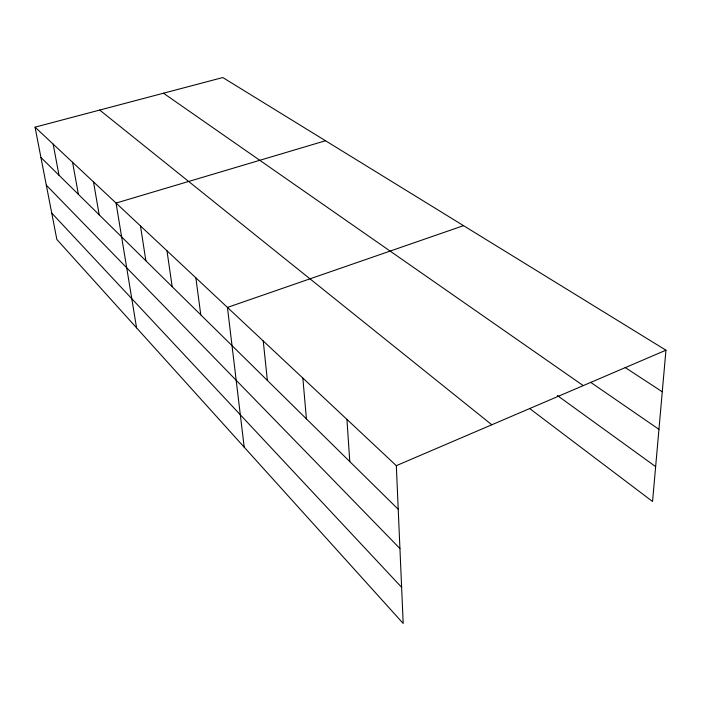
<?xml version="1.0" encoding="UTF-8"?>
<svg xmlns="http://www.w3.org/2000/svg" width="701" height="701" viewBox="0 0 701 701"><rect width="100%" height="100%" fill="white"/><g stroke="black" fill="none" stroke-linecap="round" stroke-linejoin="round"><path stroke-width="1.05" d="M35.05 127.153L396.319 465.666L403.198 623.461L56.851 239.462L35.05 127.153L222.787 77.539L665.95 350.202L652.561 501.504L529.518 408.438M396.319 465.666L665.95 350.202M463.527 225.661L227.439 307.424L244.202 447.177M325.518 140.743L116.059 203.062L136.572 327.84M625.143 367.508L662.27 391.78M590.61 382.29L658.949 429.345M163.473 93.215L583.25 385.611M557.313 395.478L655.645 466.621M99.708 110.066L491.813 424.771M40.93 157.453L398.221 509.285M46.319 185.187L399.929 548.533M51.725 213.06L401.62 587.315M53.162 144.126L58.998 175.241M72.589 162.334L78.372 194.317M93.505 181.927L99.192 214.821M140.472 225.941L145.878 260.798M166.978 250.774L172.174 286.691M195.859 277.833L200.784 314.863M263.234 340.966L267.37 380.433M302.85 378.093L306.416 418.891M346.942 419.4L349.781 461.591"/></g></svg>
